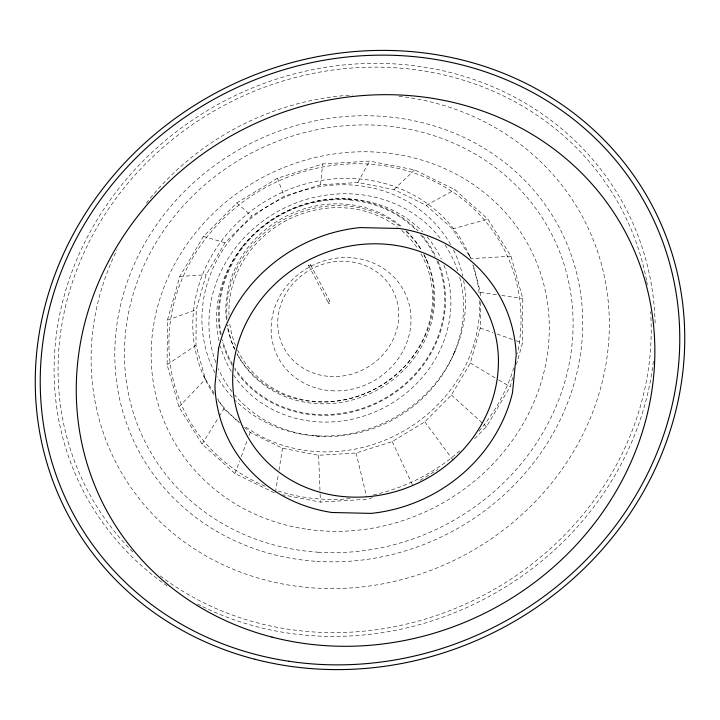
<?xml version="1.0" encoding="UTF-8"?>
<svg xmlns="http://www.w3.org/2000/svg" width="720" height="720" viewBox="0 0 720 720"><rect width="100%" height="100%" fill="white"/><g stroke="black" fill="none" stroke-linecap="round" stroke-linejoin="round"><path stroke-width="0.54" stroke-dasharray="3.6 2.7" d="M274.302 492.84L234.945 473.544L202.068 444.078L178.938 406.944L167.112 364.689L167.418 320.166L179.811 276.426L203.463 236.448L236.763 202.959L277.434 178.227L322.704 163.953L369.495 161.1L414.612 169.875L454.986 189.666L487.854 219.132L510.993 256.257L522.81 298.521L522.513 343.035L516.465 364.374M214.101 393.093L205.425 379.17L195.975 345.366L196.209 309.753L206.127 274.761L225.054 242.784L251.685 215.991L284.22 196.209L320.436 184.797L357.867 182.511L393.957 189.531L426.249 205.362L452.547 228.924L471.051 258.633L510.993 256.257M244.476 427.284L250.227 432.441L282.528 448.272L318.618 455.292L356.04 453.006L392.256 441.594L424.791 421.812L451.431 395.019L470.349 363.033L480.267 328.05L480.447 301.338M480.483 295.776L480.51 292.437L472.824 264.969M320.436 184.797L322.704 163.953M275.49 492.228L278.307 474.651M279.009 470.25L282.528 448.272M474.57 438.714L486.459 426.753L510.111 386.775L513.135 376.11M234.945 473.544L239.643 460.899M241.218 456.678L247.482 439.821M249.057 435.6L250.227 432.441M453.555 354.321L455.184 350.964M357.867 182.511L369.495 161.1M202.068 444.078L218.619 417.438M219.204 416.484L223.929 408.87L217.575 398.664M241.245 248.193L242.361 246.825M178.938 406.944L205.425 379.17L203.364 375.426M393.957 189.531L414.612 169.875M167.112 364.689L195.975 345.366M420.057 480.375L438.03 469.449M426.249 205.362L454.986 189.666M167.418 320.166L196.209 309.753M372.483 497.592L367.218 499.248L320.436 502.101L283.014 494.829M452.547 228.924L487.854 219.132M317.889 200.907L319.185 200.808M347.526 199.098L349.767 198.945M179.811 276.426L206.127 274.761M480.51 292.437L497.205 294.84M501.66 295.479L522.81 298.521M315.693 435.771L318.816 436.239M203.463 236.448L225.054 242.784M480.267 328.05L492.939 332.541M497.169 334.044L515.124 340.416M516.177 340.785L522.513 343.035M470.349 363.033L497.808 379.431M498.753 379.989L510.111 386.775M236.763 202.959L251.685 215.991M223.929 408.87L239.544 422.865M451.431 395.019L486.459 426.753M424.791 421.812L453.168 460.251M426.114 259.254L427.032 260.991M310.437 264.582A1.026 0.945 -27.9 0 1 309.357 265.968A1.026 0.945 -27.9 0 1 308.7 264.474A1.026 0.945 -27.9 0 1 310.437 264.582L330.39 302.274A1.026 0.945 -27.9 0 1 329.31 303.66A1.026 0.945 -27.9 0 1 328.653 302.157A1.026 0.945 -27.9 0 1 330.39 302.274M308.565 265.437L328.518 303.12M233.487 346.671L234.405 348.408A105.804 97.173 -27.9 0 1 227.7 324.99M469.116 254.826L471.051 258.633M392.256 441.594L412.497 484.974M277.434 178.227L284.22 196.209M356.04 453.006L366.705 497.097M318.618 455.292L320.085 493.182M320.13 494.298L320.436 502.101M423.738 254.295A105.804 97.173 -27.9 0 1 375.426 388.755A105.804 97.173 -27.9 0 1 236.898 353.592M234.873 349.659A105.804 97.173 -27.9 0 1 227.133 325.44M226.368 319.959A105.804 97.173 -27.9 0 1 284.67 216.909A105.804 97.173 -27.9 0 1 402.525 227.421M406.656 231.219A105.804 97.173 -27.9 0 1 421.605 250.398M424.152 255.051A105.804 97.173 -27.9 0 1 375.813 390.78A105.804 97.173 -27.9 0 1 236.781 353.376M226.989 318.357A105.804 97.173 -27.9 0 1 285.57 218.655A105.804 97.173 -27.9 0 1 400.851 227.007M405.954 231.408A105.804 97.173 -27.9 0 1 421.389 250.227M421.002 253.899A103.599 95.148 -27.9 0 1 374.688 389.079A103.599 95.148 -27.9 0 1 237.465 349.785M235.692 345.816A103.599 95.148 -27.9 0 1 229.473 321.66M228.978 315.063A103.599 95.148 -27.9 0 1 286.758 220.32A103.599 95.148 -27.9 0 1 397.422 227.088M401.715 230.544A103.599 95.148 -27.9 0 1 418.176 249.282M436.941 260.847A114.75 105.39 -27.9 0 1 381.312 400.23A114.75 105.39 -27.9 0 1 234.756 367.92M232.443 364.149A114.75 105.39 -27.9 0 1 222.399 339.696M221.166 334.332A114.75 105.39 -27.9 0 1 282.663 213.966A114.75 105.39 -27.9 0 1 416.79 230.724M420.543 234.765A114.75 105.39 -27.9 0 1 435.123 256.824M438.021 261.396A115.524 106.11 -27.9 0 1 381.834 400.77A115.524 106.11 -27.9 0 1 234.819 369.45M232.434 365.661A115.524 106.11 -27.9 0 1 222.291 342.27M220.437 334.647A115.524 106.11 -27.9 0 1 282.726 213.12A115.524 106.11 -27.9 0 1 418.041 230.904M422.505 235.854A115.524 106.11 -27.9 0 1 435.771 256.365M443.934 265.194A119.214 109.494 -27.9 0 1 384.372 407.475A119.214 109.494 -27.9 0 1 233.703 375.102M231.318 371.367A119.214 109.494 -27.9 0 1 220.374 346.14M219.024 340.74A119.214 109.494 -27.9 0 1 282.087 213.84A119.214 109.494 -27.9 0 1 422.721 231.957M427.14 236.871A119.214 109.494 -27.9 0 1 441.36 259.155M453.483 249.984A134.127 123.183 -27.9 0 1 462.771 276.165M463.653 280.557A134.127 123.183 -27.9 0 1 390.978 419.472A134.127 123.183 -27.9 0 1 235.44 400.491M232.326 397.26A134.127 123.183 -27.9 0 1 217.152 376.695M215.001 372.78A134.127 123.183 -27.9 0 1 274.887 202.167A134.127 123.183 -27.9 0 1 450.864 245.07M445.086 245.016A129.564 118.998 -27.9 0 1 457.785 270.927M459.729 277.362A129.564 118.998 -27.9 0 1 391.284 420.624A129.564 118.998 -27.9 0 1 234.738 395.019M231.948 391.572A129.564 118.998 -27.9 0 1 218.304 368.649M215.811 362.484A129.564 118.998 -27.9 0 1 279.027 210.789A129.564 118.998 -27.9 0 1 441.207 239.562M213.957 394.641A145.971 134.064 -27.9 0 1 273.069 196.875A145.971 134.064 -27.9 0 1 470.394 257.832M473.085 265.023A145.971 134.064 -27.9 0 1 479.277 295.227M479.601 300.789A145.971 134.064 -27.9 0 1 398.889 433.656A145.971 134.064 -27.9 0 1 243.657 425.538M238.392 421.443A145.971 134.064 -27.9 0 1 217.791 400.014M265.104 486.171A179.154 164.538 -27.9 0 1 181.557 280.233A179.154 164.538 -27.9 0 1 395.631 167.859A179.154 164.538 -27.9 0 1 517.428 353.718M513.774 367.839A179.154 164.538 -27.9 0 1 477.702 432.702M459.747 450.873A179.154 164.538 -27.9 0 1 373.302 494.955M350.055 498.627A179.154 164.538 -27.9 0 1 277.578 490.797M399.006 96.264A263.673 242.163 -27.9 0 1 599.49 392.148A263.673 242.163 -27.9 0 1 258.003 578.016A263.673 242.163 -27.9 0 1 117.045 249.723M146.349 203.121A263.673 242.163 -27.9 0 1 352.449 94.986M132.858 551.988A301.788 277.173 -27.9 0 1 225.081 104.841A301.788 277.173 -27.9 0 1 646.515 280.341M646.722 281.457A301.788 277.173 -27.9 0 1 647.325 284.796M650.583 311.679A301.788 277.173 -27.9 0 1 650.727 313.92M650.907 317.277A301.788 277.173 -27.9 0 1 483.03 595.521A301.788 277.173 -27.9 0 1 158.967 574.929M167.247 585.909A305.838 280.899 -27.9 0 1 221.274 102.654A305.838 280.899 -27.9 0 1 655.119 323.487M653.382 361.197A305.838 280.899 -27.9 0 1 201.69 606.177M200.691 605.682A305.838 280.899 -27.9 0 1 195.759 603.153M329.958 376.461A61.578 56.556 -27.9 0 0 394.29 293.463A61.578 56.556 -27.9 0 0 290.466 286.776A61.578 56.556 -27.9 0 0 329.958 376.461M331.488 390.762A71.172 65.367 -27.9 0 0 405.855 294.831A71.172 65.367 -27.9 0 0 285.849 287.1A71.172 65.367 -27.9 0 0 331.488 390.762M318.069 552.195A228.285 209.673 -27.9 0 0 556.578 244.485A228.285 209.673 -27.9 0 0 171.666 219.69A228.285 209.673 -27.9 0 0 318.069 552.195M316.746 561.348A238.077 218.655 -27.9 0 0 565.488 240.444A238.077 218.655 -27.9 0 0 164.07 214.587A238.077 218.655 -27.9 0 0 316.746 561.348M307.449 529.308A202.572 186.048 -27.9 0 0 539.991 271.62A202.572 186.048 -27.9 0 0 203.247 223.713A202.572 186.048 -27.9 0 0 307.449 529.308"/><path stroke-width="1.08" d="M218.601 348.327L214.902 385.839A153.405 140.895 -27.9 0 0 331.902 512.496L371.079 513.387A153.405 140.895 -27.9 0 0 512.505 392.643L516.204 355.131A153.405 140.895 -27.9 0 0 399.204 228.474L360.018 227.583A153.405 140.895 -27.9 0 0 218.601 348.327M271.926 637.083A294.381 270.378 -27.9 0 0 649.422 298.422A294.381 270.378 -27.9 0 0 175.311 175.959A294.381 270.378 -27.9 0 0 271.926 637.083M288.621 661.221A325.395 298.854 -27.9 0 0 665.631 250.092A325.395 298.854 -27.9 0 0 125.748 168.687A325.395 298.854 -27.9 0 0 288.621 661.221M254.898 659.259A330.453 303.507 -27.9 0 0 678.654 279.099A330.453 303.507 -27.9 0 0 146.448 141.633A330.453 303.507 -27.9 0 0 254.898 659.259M334.62 495.468A135.225 124.191 -27.9 0 0 492.939 325.971A135.225 124.191 -27.9 0 0 269.1 290.016A135.225 124.191 -27.9 0 0 334.62 495.468"/></g></svg>
